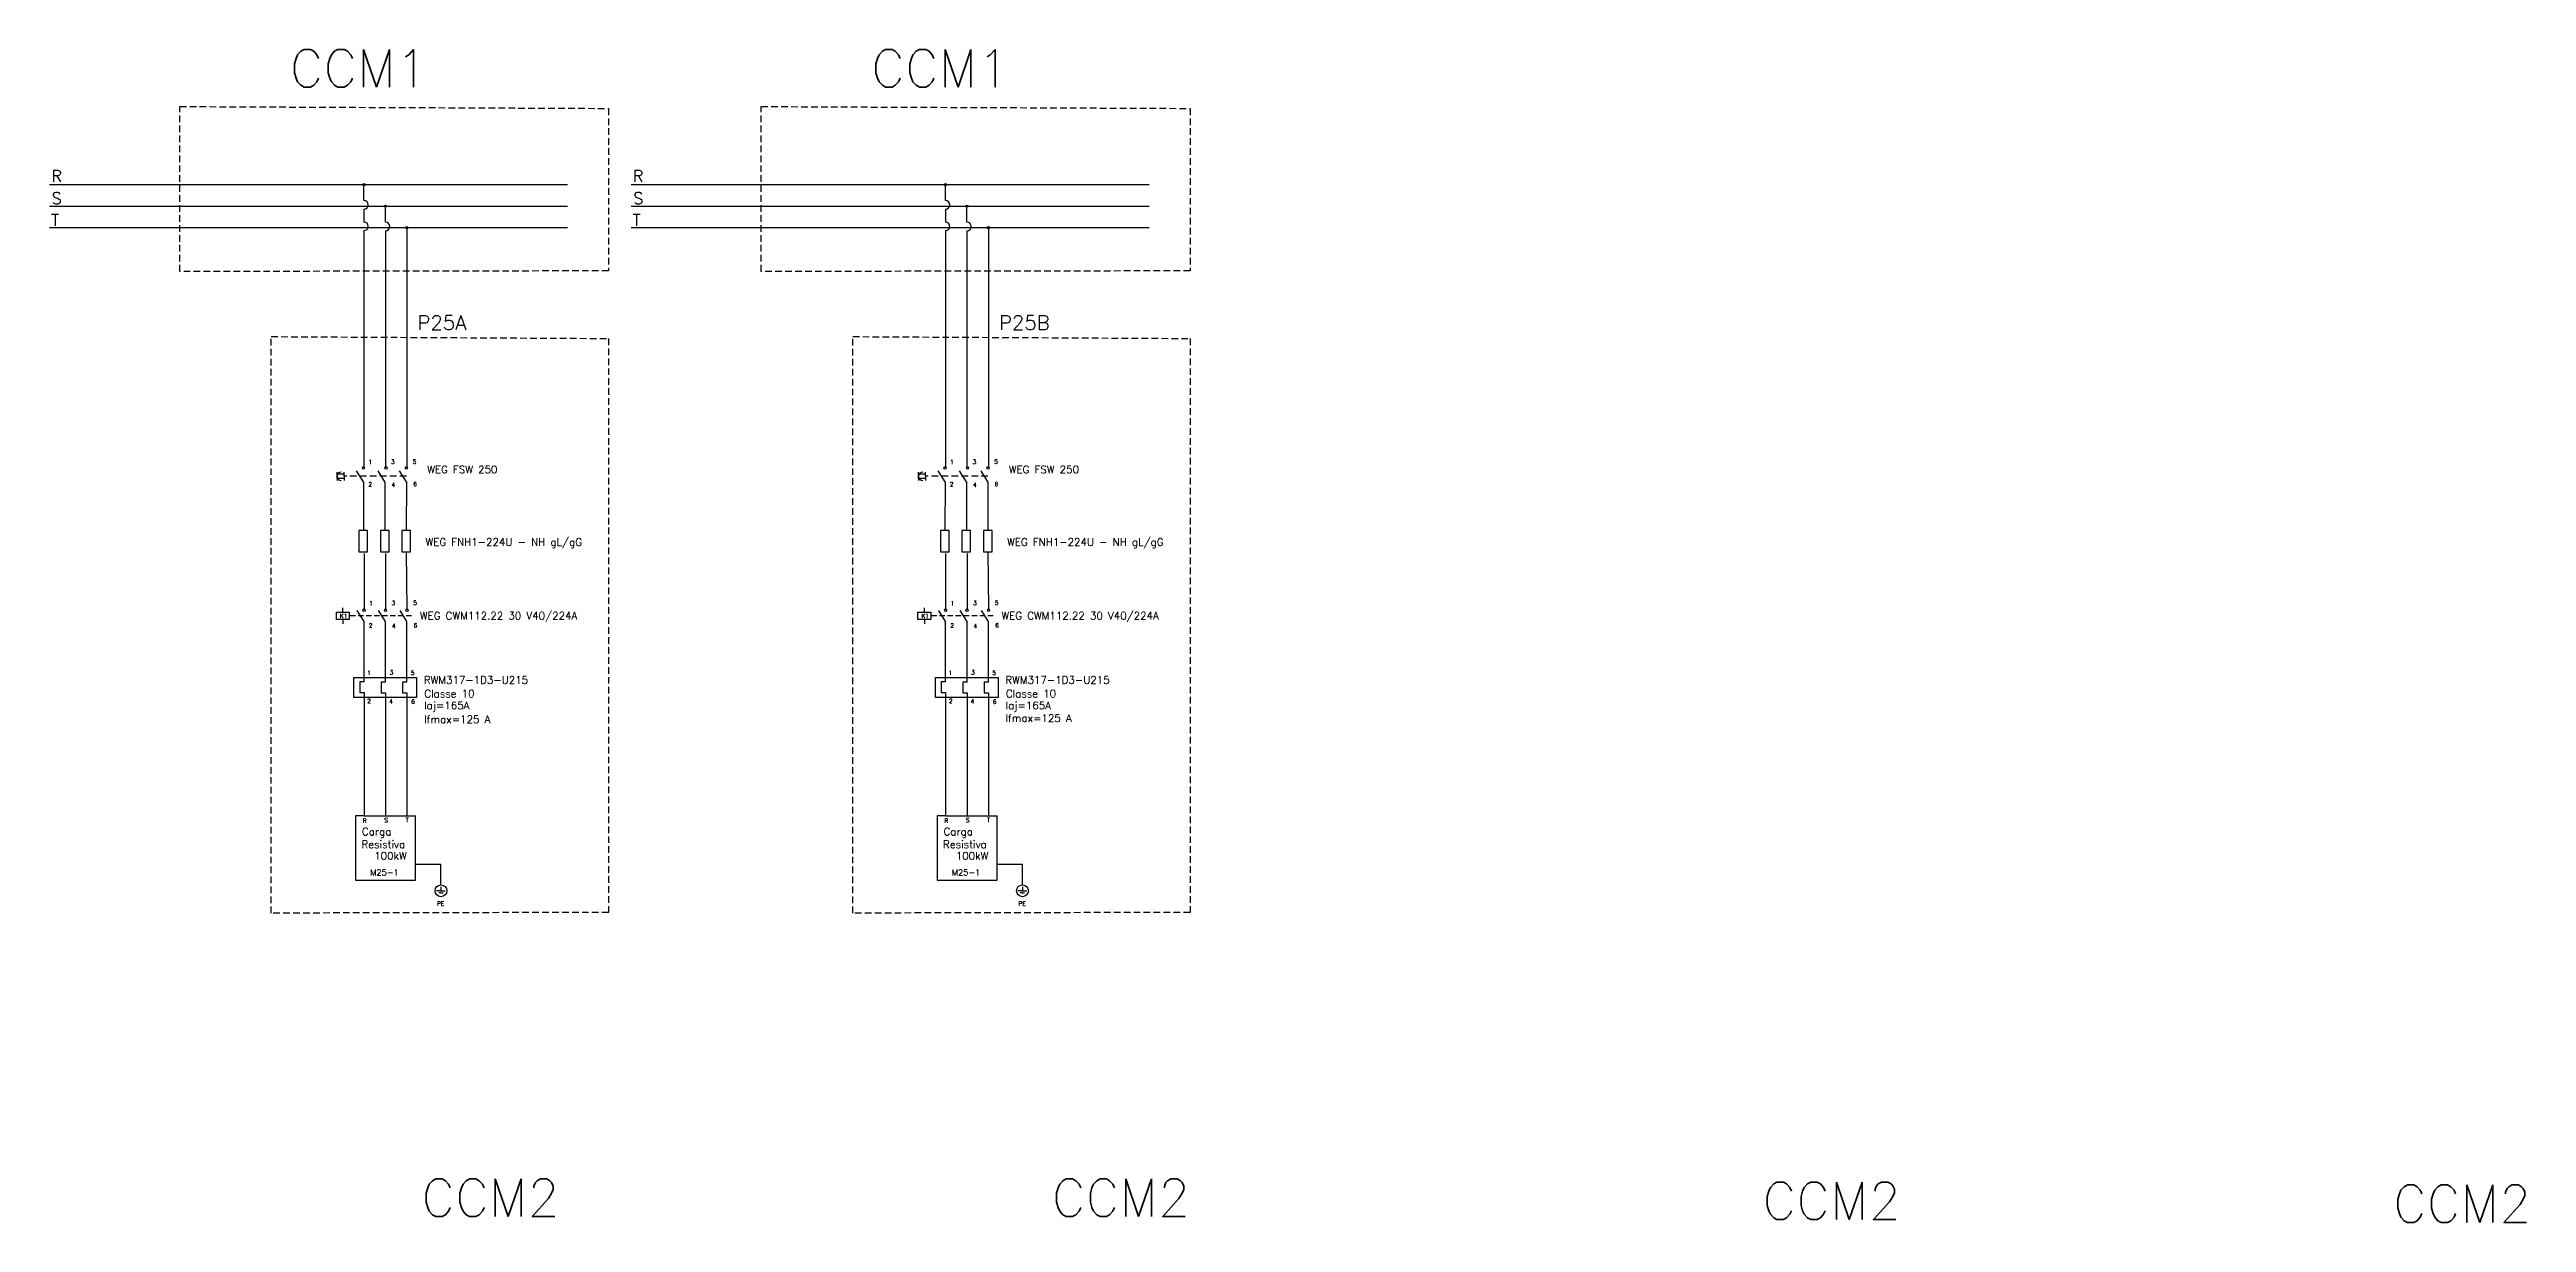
# Model space of a CAD drawing. Extents: x -259 to 641, y -96 to 322.
# Drawn here: x -259.3 to -166.1, y 146.8 to 191 of the extents above; entities that cross this region are included whole.
import ezdxf

# ---------------------------------------------------------------- set-up
doc = ezdxf.new("R2010")
doc.units = 0
doc.header["$MEASUREMENT"] = 0
doc.linetypes.add('DASHED2', pattern=[0.375, 0.25, -0.125])
doc.linetypes.add('HIDDEN', pattern=[0.375, 0.25, -0.125])
doc.layers.add('_COTAS', color=4, linetype='Continuous')
doc.layers.add('ELET_TRIFILAR_TEXTO', color=4, linetype='Continuous')
doc.layers.add('ELET_TRIFILAR_DESENHO', color=5, linetype='Continuous', plot=False)
doc.styles.add('ROMANS', font='romans')

# ---------------------------------------------------------------- blocks, each defined once
blk = doc.blocks.new('Fusíveis')
at = {"layer": 'ELET_TRIFILAR_DESENHO', "linetype": 'Continuous'}
for p, q in [((143.68, 121.38), (143.48, 121.38)), ((143.48, 121.38), (143.48, 120.38)), ((143.88, 121.38), (143.68, 121.38)), ((143.88, 120.38), (143.88, 121.38)), ((144.68, 121.38), (144.48, 121.38)), ((144.48, 121.38), (144.48, 120.38)), ((144.88, 121.38), (144.68, 121.38)), ((144.88, 120.38), (144.88, 121.38)), ((145.68, 121.38), (145.48, 121.38)), ((145.48, 121.38), (145.48, 120.38)), ((145.88, 121.38), (145.68, 121.38)), ((145.88, 120.38), (145.88, 121.38)), ((143.48, 120.38), (143.88, 120.38)), ((144.48, 120.38), (144.88, 120.38)), ((145.48, 120.38), (145.88, 120.38))]:
    blk.add_line(p, q, dxfattribs=at)
blk = doc.blocks.new('Contator')
at = {"layer": 'ELET_TRIFILAR_DESENHO', "linetype": 'Continuous'}
for p, q in [((150.05, 112), (150.05, 112.2)), ((151.04, 111.56), (150.72, 112.08)), ((150.99, 112.13), (151.09, 112.13)), ((152.04, 111.56), (151.72, 112.08)), ((151.99, 112.13), (152.09, 112.13)), ((153.04, 111.56), (152.72, 112.08)), ((152.99, 112.13), (153.09, 112.13)), ((150.05, 111.65), (150.05, 111.45))]:
    blk.add_line(p, q, dxfattribs=at)
at = {"layer": 'ELET_TRIFILAR_DESENHO', "linetype": 'DASHED2'}
blk.add_line((153.26, 111.82), (150.35, 111.82), dxfattribs=at)
at = {"layer": 'ELET_TRIFILAR_DESENHO', "linetype": 'Continuous'}
blk.add_lwpolyline([(149.75, 112), (150.35, 112), (150.35, 111.65), (149.75, 111.65)], close=True, dxfattribs=at)
for centre in [(151.04, 112.08), (152.04, 112.08), (153.04, 112.08)]:
    blk.add_circle(centre, 0.05, dxfattribs=at)
blk = doc.blocks.new('Rele Termico')
at = {"layer": 'ELET_TRIFILAR_DESENHO', "linetype": 'Continuous'}
for p, q in [((151.04, 108.82), (150.84, 108.82)), ((150.84, 108.82), (150.84, 108.32)), ((152.04, 108.81), (151.84, 108.81)), ((151.84, 108.81), (151.84, 108.31)), ((153.04, 108.81), (152.84, 108.81)), ((152.84, 108.81), (152.84, 108.31)), ((150.84, 108.32), (151.04, 108.32)), ((151.84, 108.31), (152.04, 108.31)), ((152.84, 108.31), (153.04, 108.31))]:
    blk.add_line(p, q, dxfattribs=at)
blk.add_lwpolyline([(150.57, 109.02), (153.49, 109.02), (153.49, 108.1), (150.57, 108.1)], close=True, dxfattribs=at)
blk = doc.blocks.new('Nome - Contatos')
at = {"layer": 'ELET_TRIFILAR_TEXTO', "linetype": 'Continuous', "char_height": 0.2, "attachment_point": 1, "style": 'ROMANS'}
for s, insert in [('1', (142.46, 124.18)), ('3', (143.51, 124.19)), ('5', (144.52, 124.2)), ('2', (142.45, 123.14)), ('4', (143.53, 123.11)), ('6', (144.54, 123.15))]:
    blk.add_mtext_dynamic_manual_height_columns(s, width=0.3117, gutter_width=1.9, heights=[0.262], dxfattribs=dict(at, insert=insert))
blk = doc.blocks.new('Nome - Termico')
at = {"layer": 'ELET_TRIFILAR_TEXTO', "linetype": 'Continuous', "char_height": 0.2, "attachment_point": 1, "style": 'ROMANS'}
for s, insert in [('1', (149.77, 110.74)), ('3', (150.82, 110.76)), ('5', (151.81, 110.74)), ('2', (149.78, 109.43)), ('4', (150.8, 109.41)), ('6', (151.83, 109.4))]:
    blk.add_mtext_dynamic_manual_height_columns(s, width=0.3117, gutter_width=1.9, heights=[0.262], dxfattribs=dict(at, insert=insert))

msp = doc.modelspace()

# ---------------------------------------------------------------- hatches: boundary and pattern name
at = {"layer": 'ELET_TRIFILAR_DESENHO', "linetype": 'Continuous'}
h = msp.add_hatch(color=256, dxfattribs=at)
h.dxf.hatch_style = 1
h.paths.add_polyline_path([(-247.462, 185.921, 1), (-247.543, 185.921, 1)])
h = msp.add_hatch(color=256, dxfattribs=at)
h.dxf.hatch_style = 1
h.paths.add_polyline_path([(-225.563, 185.921, 1), (-225.644, 185.921, 1)])
h = msp.add_hatch(color=256, dxfattribs=at)
h.dxf.hatch_style = 1
h.paths.add_polyline_path([(-246.654, 185.113, 1), (-246.735, 185.113, 1)])
h = msp.add_hatch(color=256, dxfattribs=at)
h.dxf.hatch_style = 1
h.paths.add_polyline_path([(-224.755, 185.113, 1), (-224.836, 185.113, 1)])
h = msp.add_hatch(color=256, dxfattribs=at)
h.dxf.hatch_style = 1
h.paths.add_polyline_path([(-245.928, 184.302), (-245.847, 184.302, 1)])
h.paths.add_polyline_path([(-245.887, 184.302), (-245.887, 184.262, 0.414214), (-245.847, 184.302)])
h.paths.add_polyline_path([(-245.887, 184.262), (-245.887, 184.302), (-245.928, 184.302, 0.414214)])
h = msp.add_hatch(color=256, dxfattribs=at)
h.dxf.hatch_style = 1
h.paths.add_polyline_path([(-224.029, 184.302), (-223.948, 184.302, 1)])
h.paths.add_polyline_path([(-223.988, 184.302), (-223.988, 184.262, 0.414214), (-223.948, 184.302)])
h.paths.add_polyline_path([(-223.988, 184.262), (-223.988, 184.302), (-224.029, 184.302, 0.414214)])

# ---------------------------------------------------------------- linework, layer by layer
for p, q in [((-259.343, 185.921), (-251.933, 185.921)), ((-251.933, 185.921), (-239.837, 185.921)), ((-247.502, 185.32), (-247.502, 185.921)), ((-237.444, 185.921), (-230.034, 185.921)), ((-230.034, 185.921), (-217.938, 185.921)), ((-225.603, 185.32), (-225.603, 185.921)), ((-259.343, 185.113), (-251.933, 185.113)), ((-251.933, 185.113), (-239.837, 185.113)), ((-247.502, 184.996), (-247.502, 184.512)), ((-246.694, 184.509), (-246.696, 185.113)), ((-237.444, 185.113), (-230.034, 185.113)), ((-230.034, 185.113), (-217.938, 185.113)), ((-225.603, 184.996), (-225.603, 184.512)), ((-224.795, 184.509), (-224.797, 185.113)), ((-259.343, 184.305), (-251.933, 184.305)), ((-251.933, 184.305), (-239.837, 184.305)), ((-247.502, 184.188), (-247.502, 179.444)), ((-246.694, 184.186), (-246.694, 179.423)), ((-245.887, 184.305), (-245.887, 179.444)), ((-237.444, 184.305), (-230.034, 184.305)), ((-230.034, 184.305), (-217.938, 184.305)), ((-225.603, 184.188), (-225.603, 179.444)), ((-224.795, 184.186), (-224.795, 179.423)), ((-223.987, 184.305), (-223.987, 179.444)), ((-247.502, 179.444), (-247.503, 175.285)), ((-246.694, 179.423), (-246.695, 175.282)), ((-245.887, 179.444), (-245.887, 175.285)), ((-225.603, 179.444), (-225.604, 175.285)), ((-224.795, 179.423), (-224.796, 175.282)), ((-223.987, 179.444), (-223.988, 175.285)), ((-247.52, 174.725), (-247.778, 175.146)), ((-247.561, 175.289), (-247.479, 175.289)), ((-247.52, 174.725), (-247.526, 172.9)), ((-246.712, 174.725), (-246.97, 175.146)), ((-246.712, 174.725), (-246.718, 172.9)), ((-246.713, 175.289), (-246.631, 175.289)), ((-245.904, 174.725), (-246.162, 175.146)), ((-245.945, 175.289), (-245.864, 175.289)), ((-245.904, 174.725), (-245.91, 172.9)), ((-225.621, 174.725), (-225.879, 175.146)), ((-225.662, 175.289), (-225.58, 175.289)), ((-225.621, 174.725), (-225.627, 172.9)), ((-224.813, 174.725), (-225.071, 175.146)), ((-224.813, 174.725), (-224.819, 172.9)), ((-224.814, 175.289), (-224.732, 175.289)), ((-224.005, 174.725), (-224.263, 175.146)), ((-224.046, 175.289), (-223.964, 175.289)), ((-224.005, 174.725), (-224.011, 172.9)), ((-247.5, 172.029), (-247.5, 169.931)), ((-246.692, 172.029), (-246.692, 169.931)), ((-245.91, 172.092), (-245.885, 169.931)), ((-225.601, 172.029), (-225.601, 169.931)), ((-224.793, 172.029), (-224.793, 169.931)), ((-224.011, 172.092), (-223.985, 169.931)), ((-246.692, 167.186), (-246.692, 169.47)), ((-245.885, 167.186), (-245.885, 169.47)), ((-224.793, 167.186), (-224.793, 169.47)), ((-223.985, 167.186), (-223.985, 169.47)), ((-247.5, 166.791), (-247.5, 162.424)), ((-246.692, 166.782), (-246.692, 162.15)), ((-245.885, 166.782), (-245.885, 162.424)), ((-225.601, 166.791), (-225.601, 162.424)), ((-224.793, 166.782), (-224.793, 162.15)), ((-223.985, 166.782), (-223.985, 162.424)), ((-247.5, 162.424), (-247.5, 162.15)), ((-245.885, 162.424), (-245.885, 162.15)), ((-225.601, 162.424), (-225.601, 162.15)), ((-223.985, 162.424), (-223.985, 162.15)), ((-247.5, 162.15), (-247.824, 162.15)), ((-247.824, 162.15), (-247.824, 159.726)), ((-247.5, 162.15), (-245.885, 162.15)), ((-245.885, 162.15), (-245.561, 162.15)), ((-245.561, 159.726), (-245.561, 162.15)), ((-225.601, 162.15), (-225.924, 162.15)), ((-225.924, 162.15), (-225.924, 159.726)), ((-225.601, 162.15), (-223.985, 162.15)), ((-223.985, 162.15), (-223.662, 162.15)), ((-223.662, 159.726), (-223.662, 162.15)), ((-247.824, 159.726), (-245.561, 159.726)), ((-225.924, 159.726), (-223.662, 159.726)), ((-244.604, 159.326), (-244.767, 159.326)), ((-244.604, 159.251), (-244.686, 159.251)), ((-244.604, 159.471), (-244.604, 159.326)), ((-244.604, 159.326), (-244.442, 159.326)), ((-244.604, 159.251), (-244.523, 159.251)), ((-222.705, 159.326), (-222.868, 159.326)), ((-222.705, 159.251), (-222.787, 159.251)), ((-222.705, 159.471), (-222.705, 159.326)), ((-222.705, 159.326), (-222.543, 159.326)), ((-222.705, 159.251), (-222.624, 159.251))]:
    msp.add_line(p, q, dxfattribs=at)
at = {"layer": 'ELET_TRIFILAR_DESENHO', "color": 254, "linetype": 'Continuous', "true_color": 0xddb3d4}
for p, q in [((-248.518, 175.016), (-248.518, 175.097)), ((-248.252, 175.016), (-248.518, 175.016)), ((-248.518, 174.855), (-248.518, 175.016)), ((-248.252, 174.855), (-248.518, 174.855)), ((-248.518, 174.855), (-248.518, 174.774)), ((-248.252, 174.936), (-248.252, 175.097)), ((-248.252, 174.936), (-248.252, 174.774))]:
    msp.add_line(p, q, dxfattribs=at)
at = {"layer": 'ELET_TRIFILAR_DESENHO', "color": 254, "linetype": 'DASHED2', "true_color": 0xddb3d4}
msp.add_line((-245.904, 174.936), (-248.252, 174.936), dxfattribs=at)
at = {"layer": 'ELET_TRIFILAR_DESENHO', "color": 254, "linetype": 'Continuous', "true_color": 0xcecce6}
for p, q in [((-226.619, 175.016), (-226.619, 175.097)), ((-226.353, 175.016), (-226.619, 175.016)), ((-226.619, 174.855), (-226.619, 175.016)), ((-226.353, 174.855), (-226.619, 174.855)), ((-226.619, 174.855), (-226.619, 174.774)), ((-226.353, 174.936), (-226.353, 175.097)), ((-226.353, 174.936), (-226.353, 174.774))]:
    msp.add_line(p, q, dxfattribs=at)
at = {"layer": 'ELET_TRIFILAR_DESENHO', "color": 254, "linetype": 'DASHED2', "true_color": 0xcecce6}
msp.add_line((-224.005, 174.936), (-226.353, 174.936), dxfattribs=at)
at = {"layer": 'ELET_TRIFILAR_DESENHO'}
for p, q in [((-244.604, 160.313), (-245.561, 160.313)), ((-244.604, 159.548), (-244.604, 160.313)), ((-222.705, 160.313), (-223.662, 160.313)), ((-222.705, 159.548), (-222.705, 160.313))]:
    msp.add_line(p, q, dxfattribs=at)
at = {"layer": 'ELET_TRIFILAR_DESENHO', "linetype": 'HIDDEN'}
for points in [[(-254.44, 188.863), (-238.292, 188.792), (-238.292, 182.673), (-254.44, 182.648)], [(-232.541, 188.863), (-216.393, 188.792), (-216.393, 182.673), (-232.541, 182.648)], [(-250.997, 180.199), (-238.292, 180.128), (-238.292, 158.512), (-250.997, 158.487)], [(-229.098, 180.199), (-216.393, 180.128), (-216.393, 158.512), (-229.098, 158.487)]]:
    msp.add_lwpolyline(points, close=True, dxfattribs=at)
at = {"layer": 'ELET_TRIFILAR_DESENHO', "linetype": 'Continuous'}
for points in [[(-247.5, 167.195), (-247.5, 169.47)], [(-225.601, 167.195), (-225.601, 169.47)]]:
    msp.add_lwpolyline(points, dxfattribs=at)
for centre, radius in [((-247.502, 185.921), 0.0404), ((-225.603, 185.921), 0.0404), ((-246.694, 185.113), 0.0404), ((-224.795, 185.113), 0.0404), ((-245.887, 184.302), 0.0404), ((-223.988, 184.302), 0.0404), ((-247.52, 175.249), 0.0404), ((-246.672, 175.249), 0.0404), ((-245.904, 175.249), 0.0404), ((-225.621, 175.249), 0.0404), ((-224.773, 175.249), 0.0404), ((-224.005, 175.249), 0.0404), ((-244.604, 159.326), 0.222), ((-222.705, 159.326), 0.222)]:
    msp.add_circle(centre, radius, dxfattribs=at)
for centre in [(-247.502, 185.158), (-225.603, 185.158), (-247.502, 184.35), (-246.694, 184.347), (-225.603, 184.35), (-224.795, 184.347)]:
    msp.add_arc(centre, 0.162, 270, 90, dxfattribs=at)
at = {"layer": 'ELET_TRIFILAR_DESENHO', "color": 254, "linetype": 'Continuous', "true_color": 0xddb3d4}
msp.add_arc((-248.356, 174.936), 0.162, 90, 270, dxfattribs=at)
at = {"layer": 'ELET_TRIFILAR_DESENHO', "color": 254, "linetype": 'Continuous', "true_color": 0xcecce6}
msp.add_arc((-226.457, 174.936), 0.162, 90, 270, dxfattribs=at)

# ---------------------------------------------------------------- block references
at = {"layer": '_COTAS', "linetype": 'Continuous', "xscale": 0.8079180569963671, "yscale": 0.8079180569963671, "zscale": 0.8079180569963671}
for name, p in [('Nome - Contatos', (-362.428, 75.23)), ('Nome - Contatos', (-340.529, 75.23)), ('Nome - Contatos', (-362.408, 69.912)), ('Nome - Contatos', (-340.509, 69.912)), ('Nome - Termico', (-368.389, 78.147)), ('Nome - Termico', (-346.49, 78.147))]:
    msp.add_blockref(name, p, dxfattribs=at)
at = {"layer": 'ELET_TRIFILAR_DESENHO', "linetype": 'Continuous', "xscale": 0.8079180569963671, "yscale": 0.8079180569963671, "zscale": 0.8079180569963671}
for name, p in [('Fusíveis', (-363.611, 74.833)), ('Fusíveis', (-341.712, 74.833)), ('Contator', (-369.528, 79.337)), ('Contator', (-347.629, 79.337)), ('Rele Termico', (-369.528, 79.276)), ('Rele Termico', (-347.629, 79.276))]:
    msp.add_blockref(name, p, dxfattribs=at)

# ---------------------------------------------------------------- texts
at = {"layer": 'ELET_TRIFILAR_TEXTO', "style": 'ROMANS'}
for s, height, p in [('CCM1', 1.4139, (-250.303, 189.595)), ('CCM1', 1.4139, (-228.404, 189.595)), ('P25A', 0.5457, (-245.494, 180.449)), ('P25B', 0.5457, (-223.595, 180.449)), ('WEG FSW 250 ', 0.28277, (-245.118, 175.053)), ('WEG FSW 250 ', 0.28277, (-223.219, 175.053)), ('WEG FNH1-224U - NH gL/gG      ', 0.28277, (-245.183, 172.32)), ('WEG FNH1-224U - NH gL/gG      ', 0.28277, (-223.284, 172.32)), ('WEG CWM112.22 30 V40/224A', 0.28277, (-245.396, 169.545)), ('WEG CWM112.22 30 V40/224A', 0.28277, (-223.497, 169.545)), ('RWM317-1D3-U215     ', 0.28277, (-245.248, 167.125)), ('RWM317-1D3-U215     ', 0.28277, (-223.349, 167.125)), ('Classe 10', 0.2828, (-245.23, 166.61)), ('Iaj=165A', 0.2828, (-245.24, 166.166)), ('Classe 10', 0.2828, (-223.331, 166.61)), ('Iaj=165A', 0.2828, (-223.341, 166.166)), ('Ifmax=125 A', 0.28277, (-245.24, 165.645)), ('Ifmax=125 A', 0.28277, (-223.349, 165.685)), ('Carga ', 0.2828, (-247.576, 161.415)), ('Carga ', 0.2828, (-225.677, 161.415)), ('Resistiva', 0.2828, (-247.596, 160.935)), ('100kW', 0.2828, (-247.115, 160.501)), ('Resistiva', 0.2828, (-225.697, 160.935)), ('100kW', 0.2828, (-225.216, 160.501)), ('M25-1', 0.2265, (-247.265, 159.906)), ('M25-1', 0.2265, (-225.365, 159.906)), ('CCM2', 1.4139, (-245.345, 147.062)), ('CCM2', 1.4139, (-221.604, 147.062)), ('CCM2', 1.4139, (-194.842, 146.942)), ('CCM2', 1.4139, (-171.1, 146.836))]:
    msp.add_text(s, height=height, dxfattribs=at).set_placement(p)
at = {"layer": 'ELET_TRIFILAR_TEXTO', "linetype": 'Continuous', "attachment_point": 1, "style": 'ROMANS'}
for s, insert, char_height in [('S', (-259.259, 185.629), 0.441), ('R', (-259.273, 186.464), 0.441), ('S', (-237.36, 185.629), 0.441), ('R', (-237.374, 186.464), 0.441), ('T', (-259.287, 184.812), 0.441), ('T', (-237.388, 184.812), 0.441), ('K1', (-248.409, 169.762), 0.1616), ('K1', (-226.51, 169.762), 0.1616), ('R', (-247.548, 162.049), 0.162), ('S', (-246.735, 162.069), 0.162), ('T', (-245.934, 162.071), 0.162), ('R', (-225.649, 162.049), 0.162), ('S', (-224.836, 162.069), 0.162), ('T', (-224.035, 162.071), 0.162), ('PE', (-244.753, 158.928), 0.1616), ('PE', (-222.854, 158.928), 0.1616)]:
    msp.add_mtext_dynamic_manual_height_columns(s, width=0.45782, gutter_width=2.793, heights=[0.385], dxfattribs=dict(at, insert=insert, char_height=char_height))

doc.saveas('drawing.dxf')
